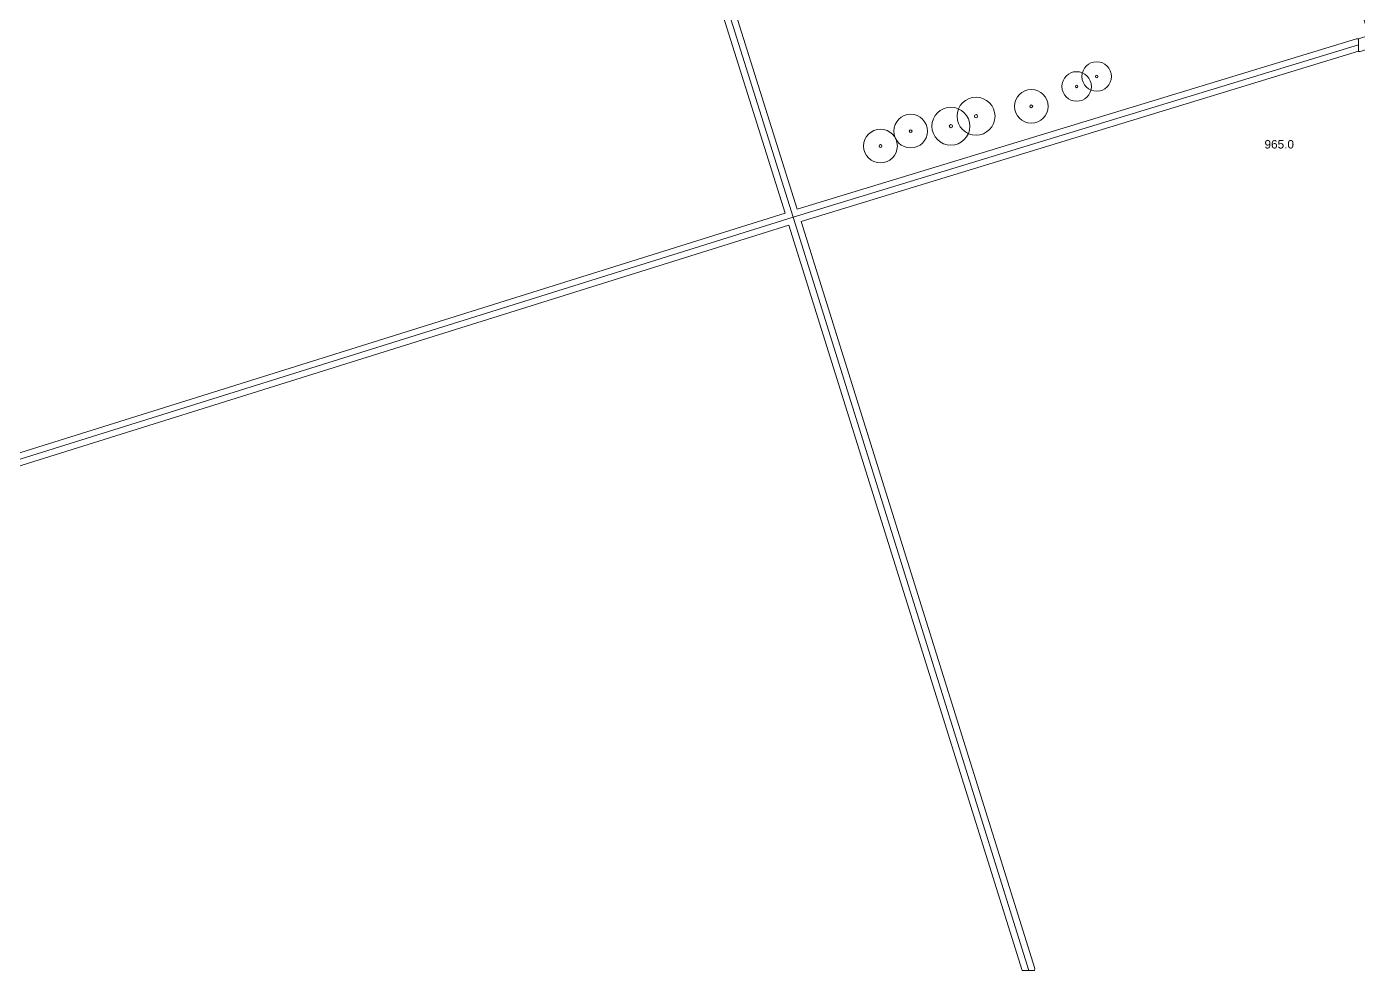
# Model space of a CAD drawing. Header units: metres. Extents: x 0 to 1612, y 0 to 1403.
# Drawn here: x 487.3 to 803.1, y 0 to 223.8 of the extents above; entities that cross this region are included whole.
import ezdxf

# ---------------------------------------------------------------- set-up
doc = ezdxf.new("R2010")
doc.units = ezdxf.units.M
doc.header["$MEASUREMENT"] = 0
for name, color, linetype, lineweight, true_color in [('TPX_CONTOUR_LINES_5M_TEXT', 7, 'CONTINUOUS', 0, 0x000000), ('TPX_ROADS_AXES', 7, 'CONTINUOUS', 0, 0x323232), ('TPX_ROADS_CONTOURS', 7, 'CONTINUOUS', 0, 0x646464), ('TPX_VEGETATION_TREES_INDIVIDUAL', 7, 'CONTINUOUS', 0, 0x136734)]:
    doc.layers.add(name, color=color, linetype=linetype, lineweight=lineweight, true_color=true_color)
doc.styles.add('TPX_TEXTE', font='arial.ttf')

# ---------------------------------------------------------------- blocks, each defined once
blk = doc.blocks.new('TREETR003_CR035')
at = {"layer": 'TPX_VEGETATION_TREES_INDIVIDUAL'}
for radius in [3.5, 0.292]:
    blk.add_circle((0, 0, 0.04), radius, dxfattribs=at)
blk = doc.blocks.new('TREETR004_CR045')
at = {"layer": 'TPX_VEGETATION_TREES_INDIVIDUAL'}
for radius in [4.5, 0.375]:
    blk.add_circle((0, 0, 0.04), radius, dxfattribs=at)
blk = doc.blocks.new('TREETR003_CR040')
at = {"layer": 'TPX_VEGETATION_TREES_INDIVIDUAL'}
for radius in [4, 0.333]:
    blk.add_circle((0, 0, 0.04), radius, dxfattribs=at)

msp = doc.modelspace()

# ---------------------------------------------------------------- linework, layer by layer
at = {"layer": 'TPX_ROADS_AXES', "elevation": 0.03}
for points in [[(669.03, 178.66), (590.32, 428.99)], [(803.07, 219.55), (669.03, 178.66)], [(669.03, 178.66), (380.63, 88.33)], [(724.9, 0), (669.03, 178.66)]]:
    msp.add_lwpolyline(points, dxfattribs=at)
at = {"layer": 'TPX_ROADS_CONTOURS', "elevation": 0.03}
for points in [[(860.63, 564.98), (948.59, 266.46), (808.43, 222.59), (804.5, 235.36), (803.77, 236.24), (803.07, 236.31), (803.07, 229.82), (805.57, 221.71), (803.07, 220.94), (803.07, 217.98), (803.51, 217.94), (807.89, 219.28), (949.5, 263.6), (980.56, 171.41), (983.53, 171.41), (983.56, 171.89), (952.35, 264.51), (1242.18, 358.46)], [(381.08, 86.9), (668.04, 176.78), (723.33, 0), (726.29, 0), (726.33, 0.45), (670.91, 177.66), (803.07, 217.99), (803.07, 220.95), (802.63, 220.99), (670.01, 180.52), (592.19, 428.05), (597.55, 429.92)]]:
    msp.add_lwpolyline(points, dxfattribs=at)
msp.add_lwpolyline([(288.95, 383.62), (432.16, 431.76), (447.23, 384.39), (447.97, 383.51), (449.11, 383.41), (575.69, 423.09), (589.33, 427.13), (667.15, 179.64), (381.61, 90.21)], close=True, dxfattribs=at)

# ---------------------------------------------------------------- block references
at = {"layer": 'TPX_VEGETATION_TREES_INDIVIDUAL'}
for name, p in [('TREETR003_CR035', (741.03, 212.02, 0.04)), ('TREETR003_CR035', (736.26, 209.66, 0.04)), ('TREETR003_CR040', (725.52, 204.94, 0.04)), ('TREETR004_CR045', (712.41, 202.59, 0.04)), ('TREETR003_CR040', (696.91, 199.06, 0.04)), ('TREETR004_CR045', (706.45, 200.23, 0.04)), ('TREETR003_CR040', (689.75, 195.52, 0.04))]:
    msp.add_blockref(name, p, dxfattribs=at)

# ---------------------------------------------------------------- texts
at = {"layer": 'TPX_CONTOUR_LINES_5M_TEXT', "style": 'TPX_TEXTE'}
msp.add_text('965.0', height=2, dxfattribs=at).set_placement((780.81, 194.94, 0.05))

doc.saveas('drawing.dxf')
